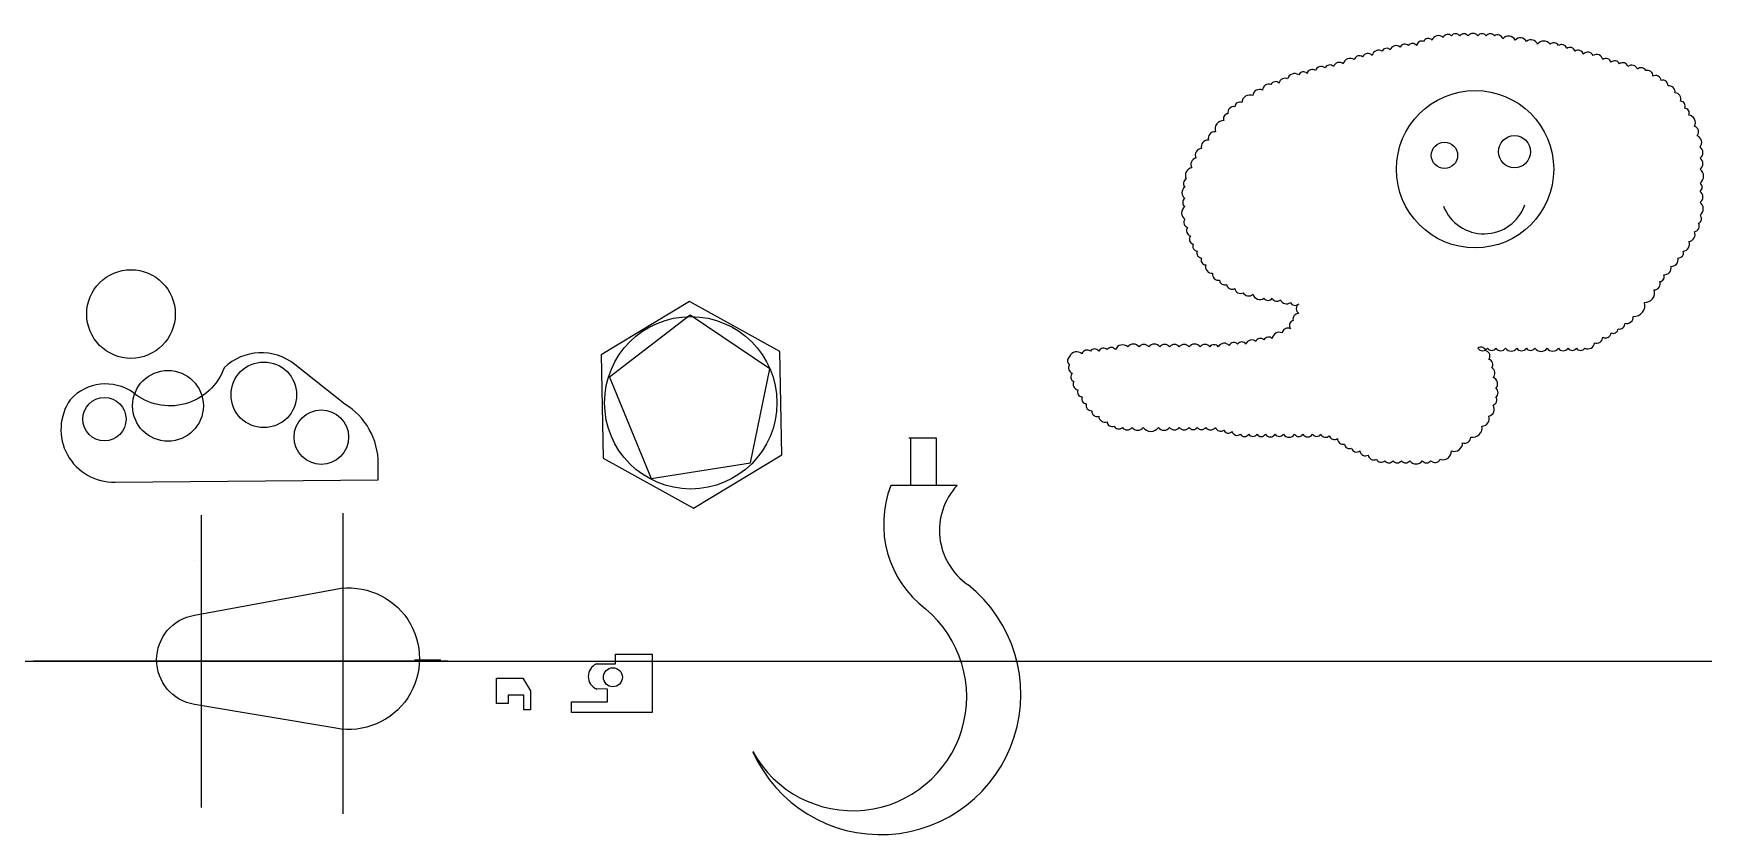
# Model space of a CAD drawing. Header units: millimetres. Extents: x -621 to 2475, y -31 to 1454.
import ezdxf

# ---------------------------------------------------------------- set-up
doc = ezdxf.new("R2010")
doc.units = ezdxf.units.MM

msp = doc.modelspace()

# ---------------------------------------------------------------- linework, layer by layer
for p, q in [((1001.4, 704), (1052.6, 704)), ((1005.3, 649), (1005.3, 704)), ((1005.3, 704), (1005.3, 704)), ((1052.6, 704), (1052.6, 615.8)), ((1005.3, 615.8), (1005.3, 649)), ((1091, 615.8), (968.2, 615.8)), ((-310.1, 561.1), (-310.1, 19.3)), ((-47.7, 564.7), (-47.7, 7.5)), ((147.3, 290.2), (-621.3, 290.2)), ((85, 292.8), (134.2, 292.8)), ((422.5, 285.1), (458, 285.1)), ((458, 285.1), (458, 303.1)), ((458, 303.1), (458, 303.1)), ((458, 303.1), (526.1, 303.1)), ((526.1, 303.1), (526.1, 195)), ((237, 212), (237, 259)), ((237, 259), (286, 259)), ((286, 259), (300, 235)), ((288, 227), (259, 227)), ((259, 227), (259, 212)), ((288, 200), (288, 227)), ((300, 235), (300, 200)), ((300, 235), (300, 235)), ((443.3, 238.7), (423, 238.9)), ((423, 238.7), (423, 238.7)), ((442.8, 214.9), (442.8, 238.7)), ((259, 212), (237, 212)), ((300, 200), (288, 200)), ((376.6, 195), (376.6, 214.9)), ((376.6, 214.9), (376.6, 214.9)), ((376.6, 214.9), (412.4, 214.9)), ((526.1, 195), (376.6, 195)), ((412.4, 214.9), (426.9, 214.9)), ((426.9, 214.9), (442.8, 214.9))]:
    msp.add_line(p, q)
msp.add_xline((-621.3, 290.2), (1, 0))
msp.add_xline((-621.3, 290.2), (1, 0))
msp.add_xline((-621.3, 290.2), (1, 0))
msp.add_xline((-621.3, 290.2), (1, 0))
msp.add_xline((-621.3, 290.2), (1, 0))
msp.add_lwpolyline([(1299.7, 854.7, 0.520567), (1299.7, 839.3, 0.520567), (1304.9, 823.9, 0.520567), (1307.5, 808.4, 0.520567), (1315.2, 793, 0.520567), (1322.9, 780.1, 0.520567), (1330.6, 767.3, 0.520567), (1340.9, 754.4, 0.520567), (1353.8, 744.1, 0.520567), (1369.2, 733.8, 0.520567), (1382.1, 726.1, 0.520567), (1397.5, 723.5, 0.520567), (1415.6, 723.5, 0.520567), (1436.2, 723.5, 0.520567), (1464.5, 723.5, 0.520567), (1485.1, 723.5, 0.520567), (1503.1, 723.5, 0.520567), (1521.1, 723.5, 0.520567), (1536.5, 723.5, 0.520567), (1552, 723.5, 0.520567), (1570, 723.5, 0.520567), (1585.5, 718.4, 0.520567), (1600.9, 715.8, 0.520567), (1616.3, 710.7, 0.520567), (1631.8, 710.7, 0.520567), (1647.2, 710.7, 0.520567), (1662.7, 710.7, 0.520567), (1680.7, 710.7, 0.520567), (1696.1, 710.7, 0.520567), (1716.7, 710.7, 0.520567), (1732.2, 710.7, 0.520567), (1750.2, 710.7, 0.520567), (1765.6, 710.7, 0.520567), (1781.1, 708.1, 0.520567), (1796.5, 702.9, 0.520567), (1809.4, 692.7, 0.520567), (1822.3, 684.9, 0.520567), (1837.7, 679.8, 0.520567), (1853.2, 672.1, 0.520567), (1868.6, 664.4, 0.520567), (1884.1, 661.8, 0.520567), (1899.5, 661.8, 0.520567), (1914.9, 661.8, 0.520567), (1930.4, 661.8, 0.520567), (1953.6, 661.8, 0.520567), (1969, 661.8, 0.520567), (1987, 664.4, 0.520567), (2007.6, 679.8, 0.520567), (2028.2, 695.2, 0.520567), (2043.6, 705.5, 0.520567), (2064.2, 726.1, 0.520567), (2077.1, 744.1, 0.520567), (2084.8, 764.7, 0.520567), (2090, 780.1, 0.520567), (2090, 795.6, 0.520567), (2084.8, 816.1, 0.520567), (2082.3, 834.1, 0.520567), (2077.1, 849.6, 0.520567), (2072, 865, 0.520567), (2056.5, 870.2, 0.520567), (2074.5, 870.2, 0.520567), (2090, 870.2, 0.520567), (2108, 870.2, 0.520567), (2128.6, 870.2, 0.520567), (2146.6, 870.2, 0.520567), (2162.1, 870.2, 0.520567), (2185.2, 870.2, 0.520567), (2205.8, 870.2, 0.520567), (2223.8, 870.2, 0.520567), (2239.3, 870.2, 0.520567), (2254.7, 870.2, 0.520567), (2272.7, 880.4, 0.520567), (2288.2, 890.7, 0.520567), (2303.6, 898.5, 0.520567), (2316.5, 906.2, 0.520567), (2329.4, 916.5, 0.520567), (2344.8, 929.3, 0.520567), (2365.4, 955.1, 0.520567), (2383.4, 978.2, 0.520567), (2393.7, 993.6, 0.520567), (2401.4, 1006.5, 0.520567), (2414.3, 1021.9, 0.520567), (2427.2, 1037.4, 0.520567), (2437.5, 1050.2, 0.520567), (2447.8, 1068.2, 0.520567), (2458.1, 1086.2, 0.520567), (2465.8, 1101.7, 0.520567), (2468.4, 1117.1, 0.520567), (2468.4, 1140.3, 0.520567), (2468.4, 1160.9, 0.520567), (2468.4, 1176.3, 0.520567), (2468.4, 1202, 0.520567), (2468.4, 1222.6, 0.520567), (2468.4, 1243.2, 0.520567), (2463.2, 1263.8, 0.520567), (2458.1, 1281.8, 0.520567), (2447.8, 1302.3, 0.520567), (2440.1, 1315.2, 0.520567), (2432.3, 1328.1, 0.520567), (2422, 1343.5, 0.520567), (2409.2, 1356.4, 0.520567), (2396.3, 1366.7, 0.520567), (2380.9, 1374.4, 0.520567), (2368, 1384.7, 0.520567), (2352.5, 1387.2, 0.520567), (2334.5, 1392.4, 0.520567), (2319.1, 1397.5, 0.520567), (2303.6, 1400.1, 0.520567), (2288.2, 1405.2, 0.520567), (2270.2, 1413, 0.520567), (2252.1, 1415.5, 0.520567), (2236.7, 1420.7, 0.520567), (2221.3, 1425.8, 0.520567), (2205.8, 1431, 0.520567), (2190.4, 1433.5, 0.520567), (2167.2, 1433.5, 0.520567), (2146.6, 1438.7, 0.520567), (2126, 1441.3, 0.520567), (2102.8, 1443.8, 0.520567), (2087.4, 1449, 0.520567), (2072, 1449, 0.520567), (2056.5, 1449, 0.520567), (2038.5, 1449, 0.520567), (2023.1, 1449, 0.520567), (2007.6, 1449, 0.520567), (1992.2, 1446.4, 0.520567), (1971.6, 1441.3, 0.520567), (1956.1, 1438.7, 0.520567), (1943.3, 1431, 0.520567), (1927.8, 1431, 0.520567), (1912.4, 1428.4, 0.520567), (1894.3, 1423.3, 0.520567), (1878.9, 1420.7, 0.520567), (1860.9, 1413, 0.520567), (1842.9, 1410.4, 0.520567), (1827.4, 1405.2, 0.520567), (1806.8, 1397.5, 0.520567), (1788.8, 1392.4, 0.520567), (1773.4, 1389.8, 0.520567), (1755.3, 1384.7, 0.520567), (1739.9, 1379.5, 0.520567), (1724.5, 1376.9, 0.520567), (1703.9, 1369.2, 0.520567), (1688.4, 1361.5, 0.520567), (1673, 1358.9, 0.520567), (1657.5, 1348.6, 0.520567), (1639.5, 1338.4, 0.520567), (1618.9, 1325.5, 0.520567), (1606, 1317.8, 0.520567), (1593.2, 1304.9, 0.520567), (1585.5, 1292.1, 0.520567), (1570, 1271.5, 0.520567), (1557.1, 1256, 0.520567), (1544.3, 1240.6, 0.520567), (1534, 1222.6, 0.520567), (1526.3, 1204.6, 0.520567), (1516, 1184, 0.520567), (1513.4, 1168.6, 0.520567), (1513.4, 1148, 0.520567), (1513.4, 1132.6, 0.520567), (1513.4, 1109.4, 0.520567), (1518.5, 1094, 0.520567), (1523.7, 1078.5, 0.520567), (1528.8, 1063.1, 0.520567), (1536.5, 1050.2, 0.520567), (1544.3, 1037.4, 0.520567), (1552, 1024.5, 0.520567), (1564.9, 1009.1, 0.520567), (1577.7, 996.2, 0.520567), (1590.6, 988.5, 0.520567), (1606, 980.8, 0.520567), (1621.5, 973.1, 0.520567), (1639.5, 970.5, 0.520567), (1660.1, 962.8, 0.520567), (1675.5, 962.8, 0.520567), (1691, 960.2, 0.520567), (1709, 955.1, 0.520567), (1724.5, 952.5, 0.520567), (1724.5, 934.5, 0.520567), (1714.2, 921.6, 0.520567), (1709, 906.2, 0.520567), (1693.6, 898.5, 0.520567), (1675.5, 888.2, 0.520567), (1660.1, 885.6, 0.520567), (1644.7, 883, 0.520567), (1626.6, 877.9, 0.520567), (1611.2, 877.9, 0.520567), (1595.8, 875.3, 0.520567), (1575.2, 872.7, 0.520567), (1559.7, 872.7, 0.520567), (1541.7, 872.7, 0.520567), (1521.1, 872.7, 0.520567), (1503.1, 872.7, 0.520567), (1485.1, 872.7, 0.520567), (1467, 872.7, 0.520567), (1446.5, 872.7, 0.520567), (1428.4, 872.7, 0.520567), (1407.8, 872.7, 0.520567), (1384.7, 867.6, 0.520567), (1369.2, 867.6, 0.520567), (1353.8, 865, 0.520567), (1338.3, 865, 0.520567), (1322.9, 859.9, 0.520567)], format="xyb", close=True)
for points in [[(766.2, 672.9), (762.4, 864.2), (594.9, 956.6), (431.1, 857.7), (434.9, 666.4), (602.4, 574)], [(596.1, 931.5), (446.6, 816.4), (524.1, 629.1), (708.3, 658), (744, 832)]]:
    msp.add_lwpolyline(points, close=True)
for points in [[(-469.6, 622.1), (18.1, 626.2), (18.1, 656.3, 0.262551), (-44.2, 766.8), (-136.7, 840.2, 0.374434), (-267.5, 834.2, -0.519259), (-436.4, 787.9, 0.380358), (-553, 774.9, 0.614842), (-469.6, 622.1, -0.410938)], [(-322.9, 375.4), (-60.5, 423.9, -1.201564), (-60.5, 165.9), (-322.9, 210.1, -0.84571), (-322.9, 375.4, -0.124014)]]:
    msp.add_lwpolyline(points, format="xyb")
msp.add_lwpolyline([(-322.9, 476.6), (-322.9, 476.6)])
for centre, radius in [((2051.4, 1202), 145.8), ((1994.7, 1227.7), 24.4), ((2124.5, 1234.5), 29.8), ((-440.4, 933.6), 82.1), ((597.4, 769.1), 159.8), ((-194.1, 783.9), 60.8), ((-371.8, 763.5), 65.6), ((-489.7, 738.7), 40.2), ((-87.5, 705.5), 50.5), ((453, 260.4), 17.6)]:
    msp.add_circle(centre, radius)
for centre, radius, start, end in [((2067.7, 1162.5), 80.3, 201.3236, 340.6386), ((1153.2, 544.4), 198.3, 158.9029, 232.5023), ((1180.7, 532.6), 122.3, 137.1744, 235.5145), ((949.5, 228.6), 259.8, 204.1165, 51.4476), ((897.6, 224.4), 211.3, 208.8092, 50.3406), ((432.6, 262), 25.2, 113.59, 247.718)]:
    msp.add_arc(centre, radius, start, end)

doc.saveas('drawing.dxf')
